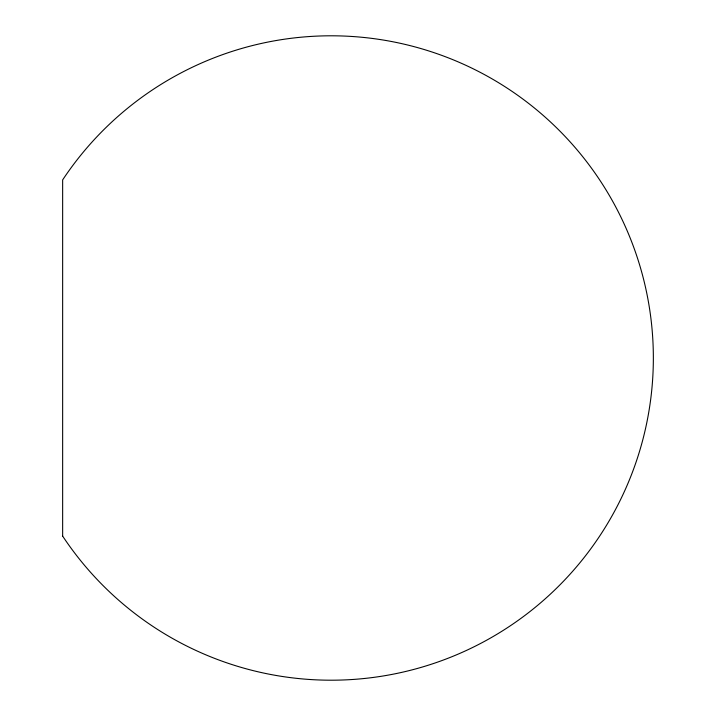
<?xml version="1.0" encoding="UTF-8"?>
<svg xmlns="http://www.w3.org/2000/svg" width="716" height="716" viewBox="0 0 716 716"><rect width="100%" height="100%" fill="white"/><g stroke="black" fill="none" stroke-linecap="round" stroke-linejoin="round"><path stroke-width="1.07" d="M62.65 536.105L62.65 179.895A322.2 322.2 0 0 1 543.319 115.518A322.2 322.2 0 0 1 543.319 600.482A322.2 322.2 0 0 1 62.65 536.105"/></g></svg>
